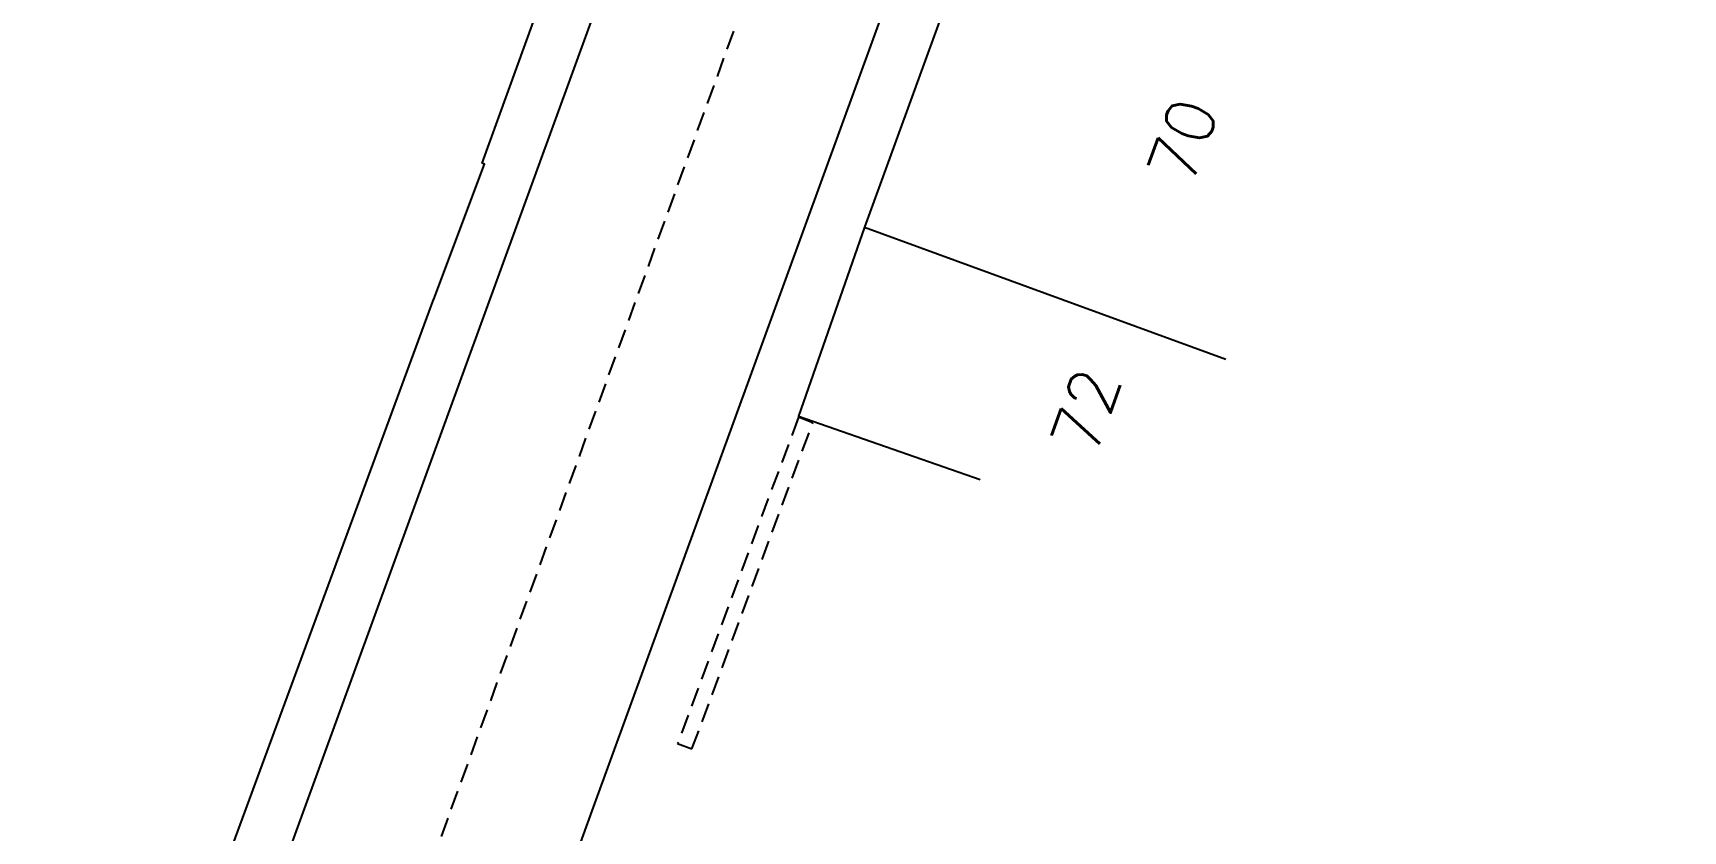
# Model space of a CAD drawing. Header units: millimetres. Extents: x 133000 to 134000, y 143000 to 144000.
# Drawn here: x 133341.51 to 133384.38, y 143925.65 to 143946.38 of the extents above; entities that cross this region are included whole.
import ezdxf
from ezdxf.enums import TextEntityAlignment as Align

# ---------------------------------------------------------------- set-up
doc = ezdxf.new("R2010")
doc.units = ezdxf.units.MM
doc.linetypes.add('DASHED', pattern=[0.75, 0.5, -0.25])
for name, color, linetype in [('W0001', 6, 'DASHED'), ('W0008', 7, 'CONTINUOUS'), ('W0100', 7, 'CONTINUOUS'), ('W0112', 1, 'DASHED'), ('W0991', 7, 'CONTINUOUS'), ('W1102', 7, 'CONTINUOUS')]:
    doc.layers.add(name, color=color, linetype=linetype)
doc.styles.get("Standard").update_dxf_attribs({"font": 'romans.shx', "width": 0.85})

msp = doc.modelspace()

# ---------------------------------------------------------------- linework, layer by layer
at = {"layer": 'W0001'}
msp.add_lwpolyline([(133379.169, 144000), (133349.193, 143917.47)], dxfattribs=at)
at = {"layer": 'W0008'}
for points in [[(133352.347, 143915.973), (133356.077, 143926.271), (133367.019, 143956.32), (133381.422, 143995.985), (133382.974, 144000.265)], [(133346.143, 143919.598), (133360.233, 143958.247), (133374.745, 143998.11), (133375.431, 144000)]]:
    msp.add_lwpolyline(points, dxfattribs=at)
at = {"layer": 'W0100'}
for points in [[(133384.383, 144000), (133383.052, 143996.267), (133381.089, 143990.98), (133379.145, 143985.693), (133377.268, 143980.376), (133375.565, 143975.682), (133373.788, 143970.899), (133371.616, 143964.667), (133369.547, 143959.018), (133366.505, 143950.637), (133363.113, 143941.335), (133361.399, 143936.426), (133366.119, 143934.777)], [(133338.511, 143917.524), (133343.203, 143915.796), (133351.924, 143939.475), (133351.928, 143939.466), (133353.237, 143942.966), (133353.184, 143942.997), (133359.199, 143959.606), (133362.208, 143967.935), (133366.107, 143978.582), (133361.412, 143980.301)]]:
    msp.add_lwpolyline(points, dxfattribs=at)
at = {"layer": 'W0112'}
for p, q in [((133361.397, 143936.395), (133358.257, 143927.922)), ((133358.257, 143927.922), (133358.632, 143927.783))]:
    msp.add_line(p, q, dxfattribs=at)
msp.add_lwpolyline([(133358.632, 143927.783), (133361.772, 143936.256), (133361.397, 143936.395)], dxfattribs=at)
at = {"layer": 'W1102'}
msp.add_line((133363.113, 143941.335), (133372.508, 143937.909), dxfattribs=at)

# ---------------------------------------------------------------- texts
at = {"layer": 'W0991'}
for s, height, rotation, p in [('70', 1.249, 69.9653, (133371.386, 143943.588)), ('72', 1.25, 70.7503, (133368.865, 143936.573))]:
    msp.add_text(s, height=height, rotation=rotation, dxfattribs=at).set_placement(p, align=Align.MIDDLE)

doc.saveas('drawing.dxf')
